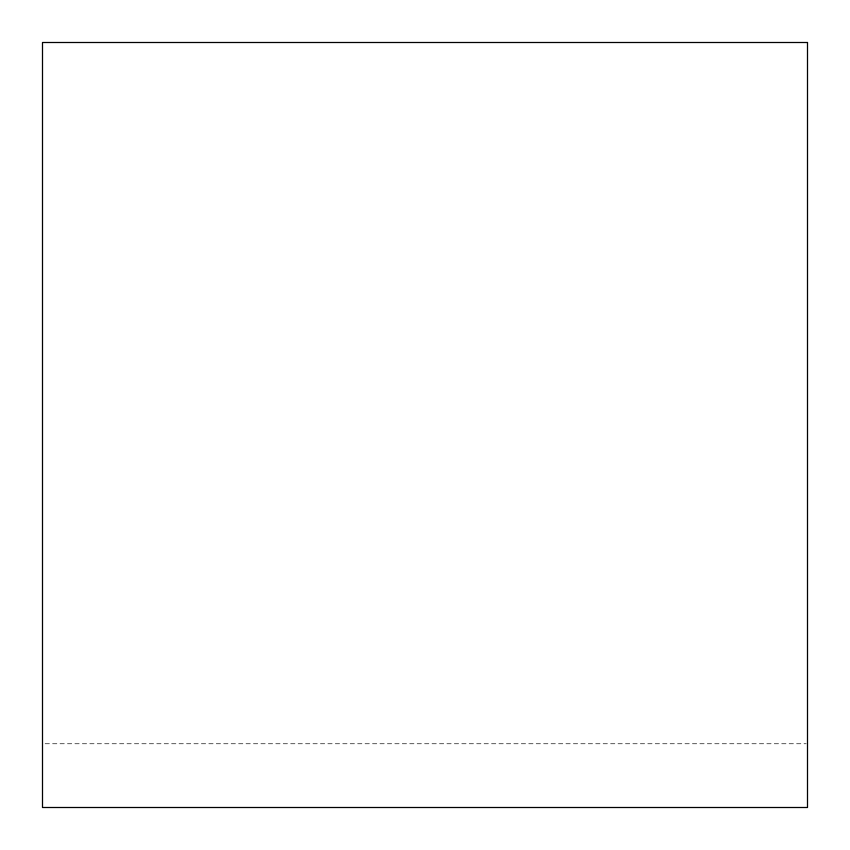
<?xml version="1.0" encoding="UTF-8"?>
<svg xmlns="http://www.w3.org/2000/svg" width="850" height="850" viewBox="0 0 850 850"><rect width="100%" height="100%" fill="white"/><g stroke="black" fill="none" stroke-linecap="round" stroke-linejoin="round"><path stroke-width="0.64" stroke-dasharray="4.25 3.19" d="M45.156 743.75L806.172 743.75"/><path stroke-width="1.27" d="M807.5 42.5L42.5 42.5L42.5 807.5L807.5 807.5L807.5 42.5"/></g></svg>
